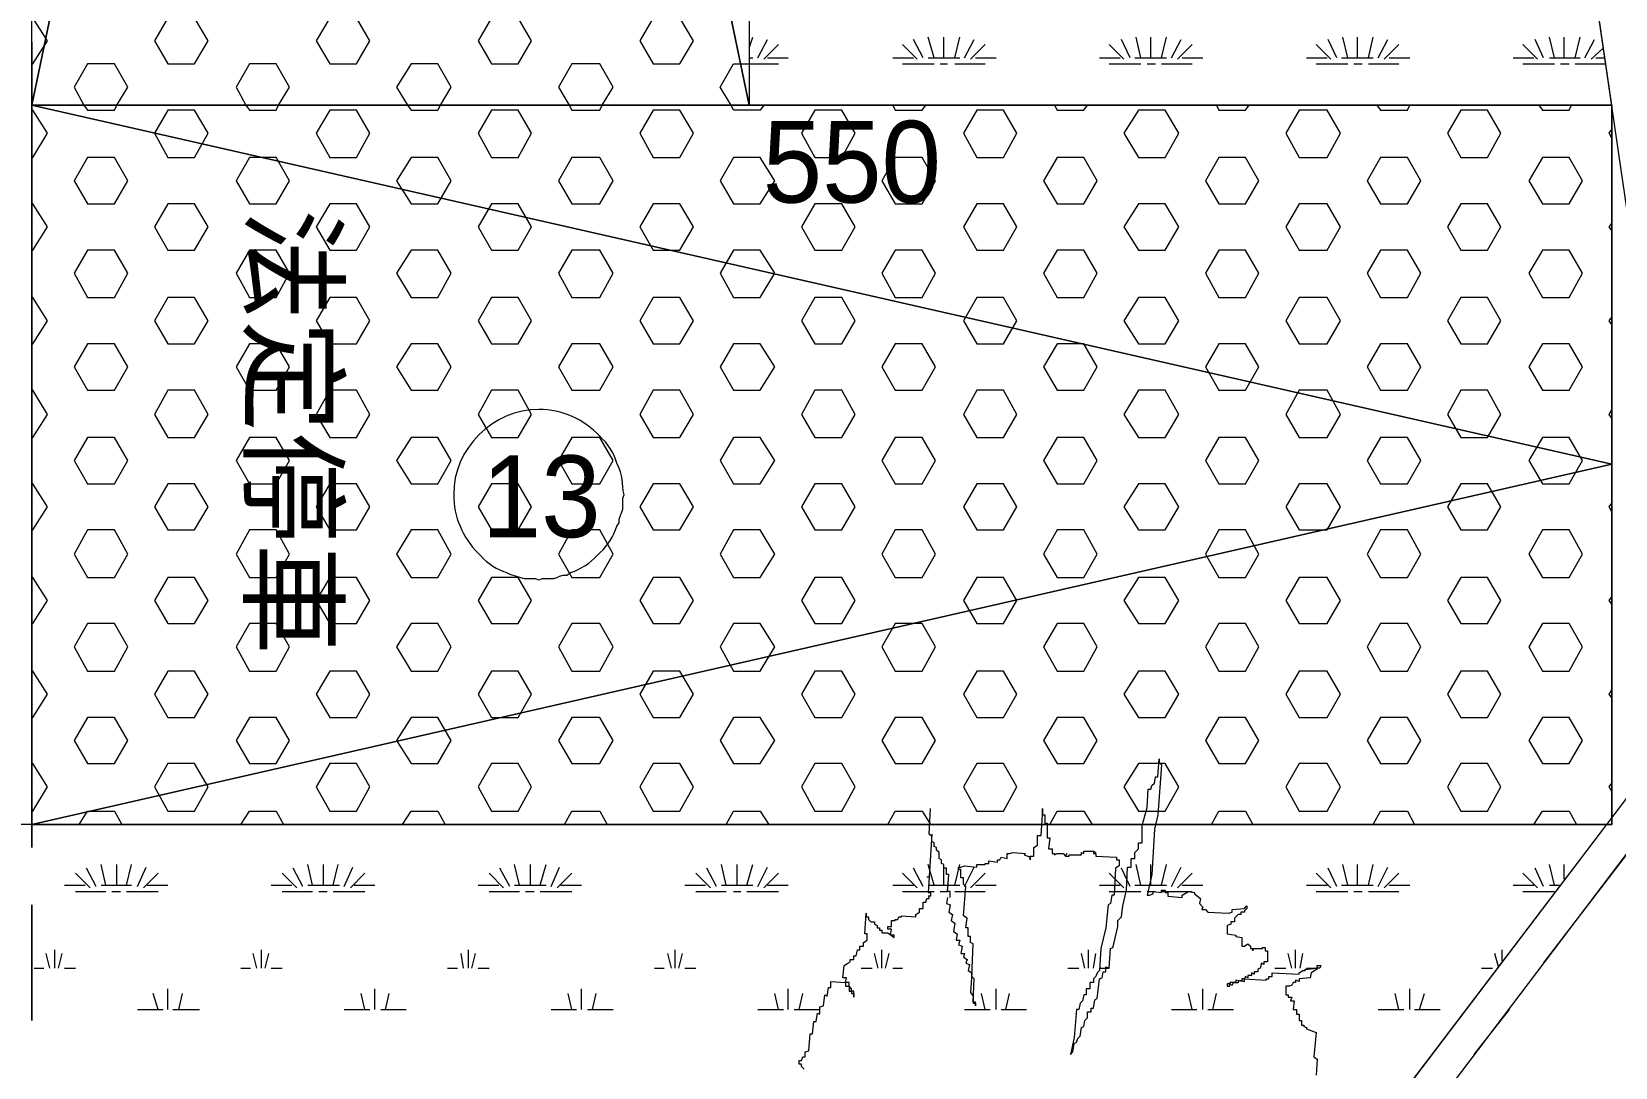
# Model space of a CAD drawing. Header units: millimetres. Extents: x -15161 to 10473752, y -72817 to 33960.
# Drawn here: x 13205 to 13756, y 113 to 473 of the extents above; entities that cross this region are included whole.
import ezdxf

# ---------------------------------------------------------------- set-up
doc = ezdxf.new("R2010")
doc.units = ezdxf.units.MM
doc.layers.add('PDF_幾何圖形', color=7, linetype='Continuous')
doc.layers.add('PDF_文字', color=7, linetype='Continuous')
doc.styles.add('PDF PMingLiU', font='PMingLiU.ttf')

# ---------------------------------------------------------------- blocks, each defined once
blk = doc.blocks.new('拆除後的建築底圖1131126')
at = {"layer": 'PDF_幾何圖形', "lineweight": 0}
for points in [[(12781.02, -313.48), (13428.83, -230.07), (13785.33, 239.48), (13353.46, 3189.75), (13155.73, 3160.54), (13077.4, 3697.84), (13089.26, 3697.84), (13165.89, 3174.51), (13363.62, 3203.3), (13592.68, 1643.06), (13797.61, 236.52), (13435.18, -241.5), (12782.71, -325.76)], [(13204.85, 461.77), (13205.27, 461.77), (13210.35, 469.82), (13205.27, 477.86), (13204.85, 477.86)], [(13454.65, 467.27), (13455.93, 471.09)], [(13457.62, 463.89), (13461.01, 470.24)], [(13515.2, 463.89), (13511.81, 470.24)], [(13519.01, 463.89), (13516.9, 471.09)], [(13522.4, 463.89), (13522.4, 471.09)], [(13526.21, 463.89), (13527.9, 471.09)], [(13529.6, 463.89), (13532.98, 470.24)], [(13587.18, 463.89), (13584.22, 470.24)], [(13590.99, 463.89), (13589.3, 471.09)], [(13594.38, 463.89), (13594.38, 471.09)], [(13598.19, 463.89), (13599.88, 471.09)], [(13601.58, 463.89), (13604.96, 470.24)], [(13659.16, 463.89), (13656.19, 470.24)], [(13662.97, 463.89), (13661.28, 471.09)], [(13666.36, 463.89), (13666.36, 471.09)], [(13670.17, 463.89), (13671.86, 471.09)], [(13673.55, 463.89), (13676.94, 470.24)], [(13731.14, 463.89), (13728.17, 470.24)], [(13734.95, 463.89), (13733.25, 471.09)], [(13738.33, 463.89), (13738.33, 471.09)], [(13742.15, 463.89), (13743.84, 471.09)], [(13745.53, 463.89), (13748.92, 470.24)], [(13454.65, 463.89), (13455.93, 463.89)], [(13459.74, 463.46), (13464.82, 468.54)], [(13461.01, 463.89), (13468.2, 463.89)], [(13504.62, 463.89), (13511.81, 463.89)], [(13513.08, 463.46), (13508, 468.54)], [(13516.9, 463.89), (13527.9, 463.89)], [(13531.71, 463.46), (13536.8, 468.54)], [(13533.41, 463.89), (13540.61, 463.89)], [(13576.59, 463.89), (13583.79, 463.89)], [(13585.06, 463.46), (13579.98, 468.54)], [(13588.87, 463.89), (13599.88, 463.89)], [(13603.69, 463.46), (13608.77, 468.54)], [(13605.39, 463.89), (13612.58, 463.89)], [(13648.57, 463.89), (13655.77, 463.89)], [(13657.04, 463.46), (13651.96, 468.54)], [(13660.85, 463.89), (13671.86, 463.89)], [(13675.67, 463.46), (13680.75, 468.54)], [(13677.36, 463.89), (13684.56, 463.89)], [(13720.55, 463.89), (13727.75, 463.89)], [(13729.02, 463.46), (13723.94, 468.54)], [(13733.25, 463.89), (13743.84, 463.89)], [(13747.65, 463.46), (13751.88, 467.27)], [(13749.34, 463.89), (13752.31, 463.89)], [(13459.74, 447.37), (13458.47, 445.68), (13449.15, 445.68), (13448.3, 447.37), (13444.49, 453.73), (13449.15, 461.77), (13454.65, 461.77), (13464.82, 461.77)], [(13508, 461.77), (13519.01, 461.77)], [(13521.13, 461.77), (13523.67, 461.77)], [(13526.21, 461.77), (13536.8, 461.77)], [(13579.98, 461.77), (13590.99, 461.77)], [(13593.11, 461.77), (13596.07, 461.77)], [(13598.19, 461.77), (13608.77, 461.77)], [(13651.96, 461.77), (13662.97, 461.77)], [(13665.09, 461.77), (13668.05, 461.77)], [(13670.17, 461.77), (13680.75, 461.77)], [(13723.94, 461.77), (13734.95, 461.77)], [(13737.06, 461.77), (13740.03, 461.77)], [(13742.15, 461.77), (13752.73, 461.77)], [(13504.62, 447.37), (13505.46, 445.68), (13514.78, 445.68), (13516.05, 447.37)], [(13560.93, 447.37), (13561.78, 445.68), (13571.09, 445.68), (13572.36, 447.37)], [(13617.24, 447.37), (13618.09, 445.68), (13627.4, 445.68), (13628.67, 447.37)], [(13673.13, 447.37), (13674.4, 445.68), (13683.72, 445.68), (13684.56, 447.37)], [(13729.44, 447.37), (13730.71, 445.68), (13740.03, 445.68), (13740.88, 447.37)], [(13204.85, 429.17), (13205.27, 429.17), (13210.35, 437.64), (13205.27, 445.68), (13204.85, 445.68)], [(13754.85, 435.94), (13754, 437.64), (13754.85, 438.91)], [(13204.85, 396.99), (13205.27, 396.99), (13210.35, 405.03), (13205.27, 413.08), (13204.85, 413.08)], [(13754.85, 403.76), (13754, 405.03), (13754.85, 406.3)], [(13204.85, 364.39), (13205.27, 364.39), (13210.35, 372.43), (13205.27, 380.48), (13204.85, 380.48)], [(13754.85, 371.16), (13754, 372.43), (13754.85, 373.7)], [(13731.14, 148.88), (13761.62, 188.68), (13797.61, 236.52), (13780.25, 355.92)], [(13204.85, 331.79), (13205.27, 331.79), (13210.35, 339.83), (13205.27, 348.3), (13204.85, 348.3)], [(13754.85, 338.56), (13754, 339.83), (13754.85, 341.52)], [(13204.85, 299.61), (13205.27, 299.61), (13210.35, 307.65), (13205.27, 315.7), (13204.85, 315.7)], [(13754.85, 305.96), (13754, 307.65), (13754.85, 308.92)], [(13204.85, 267.01), (13205.27, 267.01), (13210.35, 275.05), (13205.27, 283.09), (13204.85, 283.09)], [(13754.85, 273.78), (13754, 275.05), (13754.85, 276.32)], [(13204.85, 234.4), (13205.27, 234.4), (13210.35, 242.45), (13205.27, 250.49), (13204.85, 250.49)], [(13754.85, 241.18), (13754, 242.45), (13754.85, 244.14)], [(13204.85, 201.8), (13205.27, 201.8), (13210.35, 210.27), (13205.27, 218.31), (13204.85, 218.31)], [(13754.85, 208.58), (13754, 210.27), (13754.85, 211.54)], [(13221.36, 197.14), (13224.32, 201.8), (13233.64, 201.8), (13236.18, 197.14)], [(13277.67, 197.14), (13280.64, 201.8), (13289.95, 201.8), (13292.49, 197.14)], [(13333.98, 197.14), (13336.95, 201.8), (13346.26, 201.8), (13348.8, 197.14)], [(13390.3, 197.14), (13392.84, 201.8), (13402.58, 201.8), (13405.12, 197.14)], [(13446.61, 197.14), (13449.15, 201.8), (13458.47, 201.8), (13461.43, 197.14)], [(13502.92, 197.14), (13505.46, 201.8), (13514.78, 201.8), (13517.74, 197.14)], [(13559.24, 197.14), (13561.78, 201.8), (13571.09, 201.8), (13574.05, 197.14)], [(13615.55, 197.14), (13618.09, 201.8), (13627.4, 201.8), (13629.94, 197.14)], [(13671.86, 197.14), (13674.4, 201.8), (13683.72, 201.8), (13686.26, 197.14)], [(13727.75, 197.14), (13730.71, 201.8), (13740.03, 201.8), (13742.57, 197.14)], [(13230.68, 175.97), (13228.98, 183.17)], [(13234.49, 175.97), (13234.49, 183.17)], [(13237.87, 175.97), (13239.57, 183.17)], [(13241.68, 175.55), (13244.65, 182.32)], [(13302.65, 175.97), (13300.96, 183.17)], [(13306.46, 175.97), (13306.46, 183.17)], [(13309.85, 175.97), (13311.54, 183.17)], [(13313.66, 175.55), (13316.63, 182.32)], [(13374.63, 175.97), (13372.94, 183.17)], [(13378.44, 175.97), (13378.44, 183.17)], [(13381.83, 175.97), (13383.95, 183.17)], [(13385.64, 175.55), (13388.6, 182.32)], [(13446.61, 175.97), (13444.92, 183.17)], [(13450.42, 175.97), (13450.42, 183.17)], [(13453.81, 175.97), (13455.93, 183.17)], [(13457.62, 175.55), (13461.01, 182.32)], [(13519.01, 175.97), (13516.9, 183.17)], [(13522.4, 175.97), (13522.4, 183.17)], [(13526.21, 175.97), (13527.9, 183.17)], [(13529.6, 175.55), (13532.98, 182.32)], [(13590.99, 175.97), (13589.3, 183.17)], [(13594.38, 175.97), (13594.38, 183.17)], [(13598.19, 175.97), (13599.88, 183.17)], [(13601.58, 175.55), (13604.96, 182.32)], [(13662.97, 175.97), (13661.28, 183.17)], [(13666.36, 175.97), (13666.36, 183.17)], [(13670.17, 175.97), (13671.86, 183.17)], [(13673.55, 175.55), (13676.94, 182.32)], [(13734.95, 175.97), (13733.25, 183.17)], [(13738.33, 178.09), (13738.33, 183.17)], [(13225.17, 175.13), (13220.09, 180.21)], [(13227.29, 175.55), (13223.9, 181.9)], [(13243.8, 175.13), (13248.88, 180.21)], [(13297.15, 175.13), (13292.07, 180.21)], [(13299.27, 175.55), (13295.88, 181.9)], [(13315.78, 175.13), (13320.86, 180.21)], [(13369.13, 175.13), (13364.05, 180.21)], [(13371.24, 175.55), (13367.86, 181.9)], [(13387.76, 175.13), (13392.84, 180.21)], [(13441.11, 175.13), (13436.03, 180.21)], [(13443.22, 175.55), (13439.84, 181.9)], [(13459.74, 175.13), (13464.82, 180.21)], [(13513.08, 175.13), (13508, 180.21)], [(13515.2, 175.55), (13511.81, 181.9)], [(13531.71, 175.13), (13536.8, 180.21)], [(13585.06, 175.13), (13579.98, 180.21)], [(13587.18, 175.55), (13584.22, 181.9)], [(13603.69, 175.13), (13608.77, 180.21)], [(13657.04, 175.13), (13651.96, 180.21)], [(13659.16, 175.55), (13656.19, 181.9)], [(13675.67, 175.13), (13680.75, 180.21)], [(13729.02, 175.13), (13723.94, 180.21)], [(13731.14, 175.55), (13728.17, 181.9)], [(13216.28, 175.97), (13223.48, 175.97)], [(13220.09, 173.86), (13230.68, 173.86)], [(13228.98, 175.97), (13239.57, 175.97)], [(13232.79, 173.86), (13235.76, 173.86)], [(13237.87, 173.86), (13248.88, 173.86)], [(13245.07, 175.97), (13252.27, 175.97)], [(13288.26, 175.97), (13295.46, 175.97)], [(13292.07, 173.86), (13302.65, 173.86)], [(13300.96, 175.97), (13311.97, 175.97)], [(13304.77, 173.86), (13307.73, 173.86)], [(13309.85, 173.86), (13320.86, 173.86)], [(13317.05, 175.97), (13324.25, 175.97)], [(13360.24, 175.97), (13367.43, 175.97)], [(13364.05, 173.86), (13374.63, 173.86)], [(13372.94, 175.97), (13383.95, 175.97)], [(13376.75, 173.86), (13379.71, 173.86)], [(13381.83, 173.86), (13392.84, 173.86)], [(13389.03, 175.97), (13396.23, 175.97)], [(13432.21, 175.97), (13439.41, 175.97)], [(13436.03, 173.86), (13446.61, 173.86)], [(13444.92, 175.97), (13455.93, 175.97)], [(13449.15, 173.86), (13451.69, 173.86)], [(13453.81, 173.86), (13464.82, 173.86)], [(13461.01, 175.97), (13468.2, 175.97)], [(13504.62, 175.97), (13511.81, 175.97)], [(13508, 173.86), (13519.01, 173.86)], [(13516.9, 175.97), (13527.9, 175.97)], [(13521.13, 173.86), (13523.67, 173.86)], [(13526.21, 173.86), (13536.8, 173.86)], [(13533.41, 175.97), (13540.61, 175.97)], [(13576.59, 175.97), (13583.79, 175.97)], [(13579.98, 173.86), (13590.99, 173.86)], [(13588.87, 175.97), (13599.88, 175.97)], [(13593.11, 173.86), (13596.07, 173.86)], [(13598.19, 173.86), (13608.77, 173.86)], [(13605.39, 175.97), (13612.58, 175.97)], [(13648.57, 175.97), (13655.77, 175.97)], [(13651.96, 173.86), (13662.97, 173.86)], [(13660.85, 175.97), (13671.86, 175.97)], [(13665.09, 173.86), (13668.05, 173.86)], [(13670.17, 173.86), (13680.75, 173.86)], [(13677.36, 175.97), (13684.56, 175.97)], [(13720.55, 175.97), (13727.75, 175.97)], [(13723.94, 173.86), (13734.95, 173.86)], [(13733.25, 175.97), (13737.06, 175.97)], [(13211.2, 147.18), (13209.93, 152.26)], [(13212.89, 147.18), (13212.89, 153.53)], [(13214.16, 147.18), (13215.43, 152.26)], [(13283.18, 147.18), (13281.91, 152.26)], [(13284.87, 147.18), (13284.87, 153.53)], [(13286.14, 147.18), (13287.41, 152.26)], [(13355.16, 147.18), (13354.31, 152.26)], [(13356.85, 147.18), (13356.85, 153.53)], [(13358.12, 147.18), (13359.39, 152.26)], [(13427.56, 147.18), (13426.29, 152.26)], [(13428.83, 147.18), (13428.83, 153.53)], [(13430.1, 147.18), (13431.37, 152.26)], [(13499.54, 147.18), (13498.27, 152.26)], [(13500.81, 147.18), (13500.81, 153.53)], [(13502.08, 147.18), (13503.35, 152.26)], [(13571.51, 147.18), (13570.24, 152.26)], [(13572.78, 147.18), (13572.78, 153.53)], [(13574.48, 147.18), (13575.32, 152.26)], [(13643.49, 147.18), (13642.22, 152.26)], [(13644.76, 147.18), (13644.76, 153.53)], [(13646.46, 147.18), (13647.3, 152.26)], [(13715.47, 147.61), (13714.2, 152.26)], [(13716.74, 149.72), (13716.74, 153.53)], [(13205.69, 147.18), (13209.08, 147.18)], [(13216.28, 147.18), (13220.09, 147.18)], [(13277.67, 147.18), (13281.06, 147.18)], [(13288.26, 147.18), (13292.07, 147.18)], [(13349.65, 147.18), (13353.04, 147.18)], [(13360.24, 147.18), (13364.05, 147.18)], [(13421.63, 147.18), (13425.02, 147.18)], [(13432.21, 147.18), (13436.03, 147.18)], [(13493.61, 147.18), (13497.42, 147.18)], [(13504.62, 147.18), (13508, 147.18)], [(13565.59, 147.18), (13569.4, 147.18)], [(13576.59, 147.18), (13579.98, 147.18)], [(13637.56, 147.18), (13641.38, 147.18)], [(13648.57, 147.18), (13651.96, 147.18)], [(13709.54, 147.18), (13713.35, 147.18)], [(13248.88, 132.79), (13247.19, 138.29)], [(13252.27, 132.79), (13252.27, 139.98)], [(13256.08, 132.79), (13257.35, 138.29)], [(13320.86, 132.79), (13319.59, 138.29)], [(13324.25, 132.79), (13324.25, 139.98)], [(13328.06, 132.79), (13329.33, 138.29)], [(13392.84, 132.79), (13391.57, 138.29)], [(13396.23, 132.79), (13396.23, 139.98)], [(13400.04, 132.79), (13401.31, 138.29)], [(13464.82, 132.79), (13463.55, 138.29)], [(13468.2, 132.79), (13468.2, 139.98)], [(13472.01, 132.79), (13473.28, 138.29)], [(13536.8, 132.79), (13535.52, 138.29)], [(13540.61, 132.79), (13540.61, 139.98)], [(13543.99, 132.79), (13545.26, 138.29)], [(13608.77, 132.79), (13607.5, 138.29)], [(13612.58, 132.79), (13612.58, 139.98)], [(13615.97, 132.79), (13617.24, 138.29)], [(13680.75, 132.79), (13679.48, 138.29)], [(13684.56, 132.79), (13684.56, 139.98)], [(13687.95, 132.79), (13689.64, 138.29)], [(13241.68, 132.79), (13250.57, 132.79)], [(13253.96, 132.79), (13263.28, 132.79)], [(13313.66, 132.79), (13322.55, 132.79)], [(13326.36, 132.79), (13335.26, 132.79)], [(13385.64, 132.79), (13394.53, 132.79)], [(13398.34, 132.79), (13407.23, 132.79)], [(13457.62, 132.79), (13466.51, 132.79)], [(13470.32, 132.79), (13479.21, 132.79)], [(13529.6, 132.79), (13538.49, 132.79)], [(13542.3, 132.79), (13551.19, 132.79)], [(13601.58, 132.79), (13610.47, 132.79)], [(13614.28, 132.79), (13623.17, 132.79)], [(13673.55, 132.79), (13682.45, 132.79)], [(13686.26, 132.79), (13695.15, 132.79)], [(13707, 117.12), (13719.28, 132.79)]]:
    blk.add_lwpolyline(points, dxfattribs=at)
for points in [[(13491.91, 2247.68), (13454.65, 2247.68), (13454.65, 447.37), (13754.85, 447.37)], [(13204.85, 447.37), (13204.85, 1047.34), (13454.65, 1047.34), (13454.65, 447.37)], [(13204.85, 197.14), (13754.85, 322.47), (13204.85, 447.37), (13329.75, 1047.34), (13454.65, 447.37), (13329.75, 1047.34), (13204.85, 447.37), (13754.85, 322.47)], [(13204.85, 447.37), (13204.85, 1047.34), (13454.65, 1047.34), (13454.65, 447.37)], [(13261.58, 477.86), (13252.27, 477.86), (13247.61, 469.82), (13252.27, 461.77), (13261.58, 461.77), (13266.24, 469.82)], [(13317.9, 477.86), (13308.58, 477.86), (13303.92, 469.82), (13308.58, 461.77), (13317.9, 461.77), (13322.55, 469.82)], [(13374.21, 477.86), (13364.89, 477.86), (13360.24, 469.82), (13364.89, 461.77), (13374.21, 461.77), (13378.87, 469.82)], [(13430.52, 477.86), (13421.21, 477.86), (13416.55, 469.82), (13421.21, 461.77), (13430.52, 461.77), (13435.18, 469.82)], [(13204.85, 469.39), (13204.85, 429.17)], [(13233.64, 461.77), (13224.32, 461.77), (13219.67, 453.73), (13223.05, 447.37), (13224.32, 445.68), (13233.64, 445.68), (13234.49, 447.37), (13238.3, 453.73)], [(13289.95, 461.77), (13280.64, 461.77), (13275.98, 453.73), (13279.37, 447.37), (13280.64, 445.68), (13289.95, 445.68), (13290.8, 447.37), (13294.61, 453.73)], [(13346.26, 461.77), (13336.95, 461.77), (13331.87, 453.73), (13335.68, 447.37), (13336.95, 445.68), (13346.26, 445.68), (13347.11, 447.37), (13350.92, 453.73)], [(13402.58, 461.77), (13392.84, 461.77), (13388.18, 453.73), (13391.99, 447.37), (13392.84, 445.68), (13402.58, 445.68), (13403.42, 447.37), (13407.23, 453.73)], [(13754.85, 447.37), (13754.85, 197.14), (13204.85, 197.14), (13204.85, 447.37)], [(13204.85, 447.37), (13204.85, 197.14), (13754.85, 197.14), (13754.85, 447.37)], [(13261.58, 445.68), (13252.27, 445.68), (13247.61, 437.64), (13252.27, 429.17), (13261.58, 429.17), (13266.24, 437.64)], [(13317.9, 445.68), (13308.58, 445.68), (13303.92, 437.64), (13308.58, 429.17), (13317.9, 429.17), (13322.55, 437.64)], [(13374.21, 445.68), (13364.89, 445.68), (13360.24, 437.64), (13364.89, 429.17), (13374.21, 429.17), (13378.87, 437.64)], [(13430.52, 445.68), (13421.21, 445.68), (13416.55, 437.64), (13421.21, 429.17), (13430.52, 429.17), (13435.18, 437.64)], [(13486.83, 445.68), (13477.52, 445.68), (13472.86, 437.64), (13477.52, 429.17), (13486.83, 429.17), (13491.49, 437.64)], [(13543.15, 445.68), (13533.83, 445.68), (13529.17, 437.64), (13533.83, 429.17), (13543.15, 429.17), (13547.8, 437.64)], [(13599.46, 445.68), (13590.14, 445.68), (13585.06, 437.64), (13590.14, 429.17), (13599.46, 429.17), (13604.12, 437.64)], [(13655.77, 445.68), (13646.03, 445.68), (13641.38, 437.64), (13646.03, 429.17), (13655.77, 429.17), (13660.43, 437.64)], [(13711.66, 445.68), (13702.35, 445.68), (13697.69, 437.64), (13702.35, 429.17), (13711.66, 429.17), (13716.32, 437.64)], [(13233.64, 429.17), (13224.32, 429.17), (13219.67, 421.12), (13224.32, 413.08), (13233.64, 413.08), (13238.3, 421.12)], [(13289.95, 429.17), (13280.64, 429.17), (13275.98, 421.12), (13280.64, 413.08), (13289.95, 413.08), (13294.61, 421.12)], [(13346.26, 429.17), (13336.95, 429.17), (13331.87, 421.12), (13336.95, 413.08), (13346.26, 413.08), (13350.92, 421.12)], [(13402.58, 429.17), (13392.84, 429.17), (13388.18, 421.12), (13392.84, 413.08), (13402.58, 413.08), (13407.23, 421.12)], [(13458.47, 429.17), (13449.15, 429.17), (13444.49, 421.12), (13449.15, 413.08), (13458.47, 413.08), (13463.55, 421.12)], [(13514.78, 429.17), (13505.46, 429.17), (13500.81, 421.12), (13505.46, 413.08), (13514.78, 413.08), (13519.44, 421.12)], [(13571.09, 429.17), (13561.78, 429.17), (13557.12, 421.12), (13561.78, 413.08), (13571.09, 413.08), (13575.75, 421.12)], [(13627.4, 429.17), (13618.09, 429.17), (13613.43, 421.12), (13618.09, 413.08), (13627.4, 413.08), (13632.06, 421.12)], [(13683.72, 429.17), (13674.4, 429.17), (13669.74, 421.12), (13674.4, 413.08), (13683.72, 413.08), (13688.37, 421.12)], [(13740.03, 429.17), (13730.71, 429.17), (13726.06, 421.12), (13730.71, 413.08), (13740.03, 413.08), (13744.69, 421.12)], [(13204.85, 409.27), (13204.85, 369.05)], [(13261.58, 413.08), (13252.27, 413.08), (13247.61, 405.03), (13252.27, 396.99), (13261.58, 396.99), (13266.24, 405.03)], [(13317.9, 413.08), (13308.58, 413.08), (13303.92, 405.03), (13308.58, 396.99), (13317.9, 396.99), (13322.55, 405.03)], [(13374.21, 413.08), (13364.89, 413.08), (13360.24, 405.03), (13364.89, 396.99), (13374.21, 396.99), (13378.87, 405.03)], [(13430.52, 413.08), (13421.21, 413.08), (13416.55, 405.03), (13421.21, 396.99), (13430.52, 396.99), (13435.18, 405.03)], [(13486.83, 413.08), (13477.52, 413.08), (13472.86, 405.03), (13477.52, 396.99), (13486.83, 396.99), (13491.49, 405.03)], [(13543.15, 413.08), (13533.83, 413.08), (13529.17, 405.03), (13533.83, 396.99), (13543.15, 396.99), (13547.8, 405.03)], [(13599.46, 413.08), (13590.14, 413.08), (13585.06, 405.03), (13590.14, 396.99), (13599.46, 396.99), (13604.12, 405.03)], [(13655.77, 413.08), (13646.03, 413.08), (13641.38, 405.03), (13646.03, 396.99), (13655.77, 396.99), (13660.43, 405.03)], [(13711.66, 413.08), (13702.35, 413.08), (13697.69, 405.03), (13702.35, 396.99), (13711.66, 396.99), (13716.32, 405.03)], [(13233.64, 396.99), (13224.32, 396.99), (13219.67, 388.95), (13224.32, 380.48), (13233.64, 380.48), (13238.3, 388.95)], [(13289.95, 396.99), (13280.64, 396.99), (13275.98, 388.95), (13280.64, 380.48), (13289.95, 380.48), (13294.61, 388.95)], [(13346.26, 396.99), (13336.95, 396.99), (13331.87, 388.95), (13336.95, 380.48), (13346.26, 380.48), (13350.92, 388.95)], [(13402.58, 396.99), (13392.84, 396.99), (13388.18, 388.95), (13392.84, 380.48), (13402.58, 380.48), (13407.23, 388.95)], [(13458.47, 396.99), (13449.15, 396.99), (13444.49, 388.95), (13449.15, 380.48), (13458.47, 380.48), (13463.55, 388.95)], [(13514.78, 396.99), (13505.46, 396.99), (13500.81, 388.95), (13505.46, 380.48), (13514.78, 380.48), (13519.44, 388.95)], [(13571.09, 396.99), (13561.78, 396.99), (13557.12, 388.95), (13561.78, 380.48), (13571.09, 380.48), (13575.75, 388.95)], [(13627.4, 396.99), (13618.09, 396.99), (13613.43, 388.95), (13618.09, 380.48), (13627.4, 380.48), (13632.06, 388.95)], [(13683.72, 396.99), (13674.4, 396.99), (13669.74, 388.95), (13674.4, 380.48), (13683.72, 380.48), (13688.37, 388.95)], [(13740.03, 396.99), (13730.71, 396.99), (13726.06, 388.95), (13730.71, 380.48), (13740.03, 380.48), (13744.69, 388.95)], [(13261.58, 380.48), (13252.27, 380.48), (13247.61, 372.43), (13252.27, 364.39), (13261.58, 364.39), (13266.24, 372.43)], [(13317.9, 380.48), (13308.58, 380.48), (13303.92, 372.43), (13308.58, 364.39), (13317.9, 364.39), (13322.55, 372.43)], [(13374.21, 380.48), (13364.89, 380.48), (13360.24, 372.43), (13364.89, 364.39), (13374.21, 364.39), (13378.87, 372.43)], [(13430.52, 380.48), (13421.21, 380.48), (13416.55, 372.43), (13421.21, 364.39), (13430.52, 364.39), (13435.18, 372.43)], [(13486.83, 380.48), (13477.52, 380.48), (13472.86, 372.43), (13477.52, 364.39), (13486.83, 364.39), (13491.49, 372.43)], [(13543.15, 380.48), (13533.83, 380.48), (13529.17, 372.43), (13533.83, 364.39), (13543.15, 364.39), (13547.8, 372.43)], [(13599.46, 380.48), (13590.14, 380.48), (13585.06, 372.43), (13590.14, 364.39), (13599.46, 364.39), (13604.12, 372.43)], [(13655.77, 380.48), (13646.03, 380.48), (13641.38, 372.43), (13646.03, 364.39), (13655.77, 364.39), (13660.43, 372.43)], [(13711.66, 380.48), (13702.35, 380.48), (13697.69, 372.43), (13702.35, 364.39), (13711.66, 364.39), (13716.32, 372.43)], [(13233.64, 364.39), (13224.32, 364.39), (13219.67, 356.34), (13224.32, 348.3), (13233.64, 348.3), (13238.3, 356.34)], [(13289.95, 364.39), (13280.64, 364.39), (13275.98, 356.34), (13280.64, 348.3), (13289.95, 348.3), (13294.61, 356.34)], [(13346.26, 364.39), (13336.95, 364.39), (13331.87, 356.34), (13336.95, 348.3), (13346.26, 348.3), (13350.92, 356.34)], [(13402.58, 364.39), (13392.84, 364.39), (13388.18, 356.34), (13392.84, 348.3), (13402.58, 348.3), (13407.23, 356.34)], [(13458.47, 364.39), (13449.15, 364.39), (13444.49, 356.34), (13449.15, 348.3), (13458.47, 348.3), (13463.55, 356.34)], [(13514.78, 364.39), (13505.46, 364.39), (13500.81, 356.34), (13505.46, 348.3), (13514.78, 348.3), (13519.44, 356.34)], [(13571.09, 364.39), (13561.78, 364.39), (13557.12, 356.34), (13561.78, 348.3), (13571.09, 348.3), (13575.75, 356.34)], [(13627.4, 364.39), (13618.09, 364.39), (13613.43, 356.34), (13618.09, 348.3), (13627.4, 348.3), (13632.06, 356.34)], [(13683.72, 364.39), (13674.4, 364.39), (13669.74, 356.34), (13674.4, 348.3), (13683.72, 348.3), (13688.37, 356.34)], [(13740.03, 364.39), (13730.71, 364.39), (13726.06, 356.34), (13730.71, 348.3), (13740.03, 348.3), (13744.69, 356.34)], [(13204.85, 349.15), (13204.85, 309.35)], [(13261.58, 348.3), (13252.27, 348.3), (13247.61, 339.83), (13252.27, 331.79), (13261.58, 331.79), (13266.24, 339.83)], [(13317.9, 348.3), (13308.58, 348.3), (13303.92, 339.83), (13308.58, 331.79), (13317.9, 331.79), (13322.55, 339.83)], [(13374.21, 348.3), (13364.89, 348.3), (13360.24, 339.83), (13364.89, 331.79), (13374.21, 331.79), (13378.87, 339.83)], [(13430.52, 348.3), (13421.21, 348.3), (13416.55, 339.83), (13421.21, 331.79), (13430.52, 331.79), (13435.18, 339.83)], [(13486.83, 348.3), (13477.52, 348.3), (13472.86, 339.83), (13477.52, 331.79), (13486.83, 331.79), (13491.49, 339.83)], [(13543.15, 348.3), (13533.83, 348.3), (13529.17, 339.83), (13533.83, 331.79), (13543.15, 331.79), (13547.8, 339.83)], [(13599.46, 348.3), (13590.14, 348.3), (13585.06, 339.83), (13590.14, 331.79), (13599.46, 331.79), (13604.12, 339.83)], [(13655.77, 348.3), (13646.03, 348.3), (13641.38, 339.83), (13646.03, 331.79), (13655.77, 331.79), (13660.43, 339.83)], [(13711.66, 348.3), (13702.35, 348.3), (13697.69, 339.83), (13702.35, 331.79), (13711.66, 331.79), (13716.32, 339.83)], [(13233.64, 331.79), (13224.32, 331.79), (13219.67, 323.74), (13224.32, 315.7), (13233.64, 315.7), (13238.3, 323.74)], [(13289.95, 331.79), (13280.64, 331.79), (13275.98, 323.74), (13280.64, 315.7), (13289.95, 315.7), (13294.61, 323.74)], [(13346.26, 331.79), (13336.95, 331.79), (13331.87, 323.74), (13336.95, 315.7), (13346.26, 315.7), (13350.92, 323.74)], [(13402.58, 331.79), (13392.84, 331.79), (13388.18, 323.74), (13392.84, 315.7), (13402.58, 315.7), (13407.23, 323.74)], [(13458.47, 331.79), (13449.15, 331.79), (13444.49, 323.74), (13449.15, 315.7), (13458.47, 315.7), (13463.55, 323.74)], [(13514.78, 331.79), (13505.46, 331.79), (13500.81, 323.74), (13505.46, 315.7), (13514.78, 315.7), (13519.44, 323.74)], [(13571.09, 331.79), (13561.78, 331.79), (13557.12, 323.74), (13561.78, 315.7), (13571.09, 315.7), (13575.75, 323.74)], [(13627.4, 331.79), (13618.09, 331.79), (13613.43, 323.74), (13618.09, 315.7), (13627.4, 315.7), (13632.06, 323.74)], [(13683.72, 331.79), (13674.4, 331.79), (13669.74, 323.74), (13674.4, 315.7), (13683.72, 315.7), (13688.37, 323.74)], [(13740.03, 331.79), (13730.71, 331.79), (13726.06, 323.74), (13730.71, 315.7), (13740.03, 315.7), (13744.69, 323.74)], [(13261.58, 315.7), (13252.27, 315.7), (13247.61, 307.65), (13252.27, 299.61), (13261.58, 299.61), (13266.24, 307.65)], [(13317.9, 315.7), (13308.58, 315.7), (13303.92, 307.65), (13308.58, 299.61), (13317.9, 299.61), (13322.55, 307.65)], [(13374.21, 315.7), (13364.89, 315.7), (13360.24, 307.65), (13364.89, 299.61), (13374.21, 299.61), (13378.87, 307.65)], [(13430.52, 315.7), (13421.21, 315.7), (13416.55, 307.65), (13421.21, 299.61), (13430.52, 299.61), (13435.18, 307.65)], [(13486.83, 315.7), (13477.52, 315.7), (13472.86, 307.65), (13477.52, 299.61), (13486.83, 299.61), (13491.49, 307.65)], [(13543.15, 315.7), (13533.83, 315.7), (13529.17, 307.65), (13533.83, 299.61), (13543.15, 299.61), (13547.8, 307.65)], [(13599.46, 315.7), (13590.14, 315.7), (13585.06, 307.65), (13590.14, 299.61), (13599.46, 299.61), (13604.12, 307.65)], [(13655.77, 315.7), (13646.03, 315.7), (13641.38, 307.65), (13646.03, 299.61), (13655.77, 299.61), (13660.43, 307.65)], [(13711.66, 315.7), (13702.35, 315.7), (13697.69, 307.65), (13702.35, 299.61), (13711.66, 299.61), (13716.32, 307.65)], [(13233.64, 299.61), (13224.32, 299.61), (13219.67, 291.14), (13224.32, 283.09), (13233.64, 283.09), (13238.3, 291.14)], [(13289.95, 299.61), (13280.64, 299.61), (13275.98, 291.14), (13280.64, 283.09), (13289.95, 283.09), (13294.61, 291.14)], [(13346.26, 299.61), (13336.95, 299.61), (13331.87, 291.14), (13336.95, 283.09), (13346.26, 283.09), (13350.92, 291.14)], [(13402.58, 299.61), (13392.84, 299.61), (13388.18, 291.14), (13392.84, 283.09), (13402.58, 283.09), (13407.23, 291.14)], [(13458.47, 299.61), (13449.15, 299.61), (13444.49, 291.14), (13449.15, 283.09), (13458.47, 283.09), (13463.55, 291.14)], [(13514.78, 299.61), (13505.46, 299.61), (13500.81, 291.14), (13505.46, 283.09), (13514.78, 283.09), (13519.44, 291.14)], [(13571.09, 299.61), (13561.78, 299.61), (13557.12, 291.14), (13561.78, 283.09), (13571.09, 283.09), (13575.75, 291.14)], [(13627.4, 299.61), (13618.09, 299.61), (13613.43, 291.14), (13618.09, 283.09), (13627.4, 283.09), (13632.06, 291.14)], [(13683.72, 299.61), (13674.4, 299.61), (13669.74, 291.14), (13674.4, 283.09), (13683.72, 283.09), (13688.37, 291.14)], [(13740.03, 299.61), (13730.71, 299.61), (13726.06, 291.14), (13730.71, 283.09), (13740.03, 283.09), (13744.69, 291.14)], [(13204.85, 289.02), (13204.85, 249.22)], [(13261.58, 283.09), (13252.27, 283.09), (13247.61, 275.05), (13252.27, 267.01), (13261.58, 267.01), (13266.24, 275.05)], [(13317.9, 283.09), (13308.58, 283.09), (13303.92, 275.05), (13308.58, 267.01), (13317.9, 267.01), (13322.55, 275.05)], [(13374.21, 283.09), (13364.89, 283.09), (13360.24, 275.05), (13364.89, 267.01), (13374.21, 267.01), (13378.87, 275.05)], [(13430.52, 283.09), (13421.21, 283.09), (13416.55, 275.05), (13421.21, 267.01), (13430.52, 267.01), (13435.18, 275.05)], [(13486.83, 283.09), (13477.52, 283.09), (13472.86, 275.05), (13477.52, 267.01), (13486.83, 267.01), (13491.49, 275.05)], [(13543.15, 283.09), (13533.83, 283.09), (13529.17, 275.05), (13533.83, 267.01), (13543.15, 267.01), (13547.8, 275.05)], [(13599.46, 283.09), (13590.14, 283.09), (13585.06, 275.05), (13590.14, 267.01), (13599.46, 267.01), (13604.12, 275.05)], [(13655.77, 283.09), (13646.03, 283.09), (13641.38, 275.05), (13646.03, 267.01), (13655.77, 267.01), (13660.43, 275.05)], [(13711.66, 283.09), (13702.35, 283.09), (13697.69, 275.05), (13702.35, 267.01), (13711.66, 267.01), (13716.32, 275.05)], [(13233.64, 267.01), (13224.32, 267.01), (13219.67, 258.96), (13224.32, 250.49), (13233.64, 250.49), (13238.3, 258.96)], [(13289.95, 267.01), (13280.64, 267.01), (13275.98, 258.96), (13280.64, 250.49), (13289.95, 250.49), (13294.61, 258.96)], [(13346.26, 267.01), (13336.95, 267.01), (13331.87, 258.96), (13336.95, 250.49), (13346.26, 250.49), (13350.92, 258.96)], [(13402.58, 267.01), (13392.84, 267.01), (13388.18, 258.96), (13392.84, 250.49), (13402.58, 250.49), (13407.23, 258.96)], [(13458.47, 267.01), (13449.15, 267.01), (13444.49, 258.96), (13449.15, 250.49), (13458.47, 250.49), (13463.55, 258.96)], [(13514.78, 267.01), (13505.46, 267.01), (13500.81, 258.96), (13505.46, 250.49), (13514.78, 250.49), (13519.44, 258.96)], [(13571.09, 267.01), (13561.78, 267.01), (13557.12, 258.96), (13561.78, 250.49), (13571.09, 250.49), (13575.75, 258.96)], [(13627.4, 267.01), (13618.09, 267.01), (13613.43, 258.96), (13618.09, 250.49), (13627.4, 250.49), (13632.06, 258.96)], [(13683.72, 267.01), (13674.4, 267.01), (13669.74, 258.96), (13674.4, 250.49), (13683.72, 250.49), (13688.37, 258.96)], [(13740.03, 267.01), (13730.71, 267.01), (13726.06, 258.96), (13730.71, 250.49), (13740.03, 250.49), (13744.69, 258.96)], [(13261.58, 250.49), (13252.27, 250.49), (13247.61, 242.45), (13252.27, 234.4), (13261.58, 234.4), (13266.24, 242.45)], [(13317.9, 250.49), (13308.58, 250.49), (13303.92, 242.45), (13308.58, 234.4), (13317.9, 234.4), (13322.55, 242.45)], [(13374.21, 250.49), (13364.89, 250.49), (13360.24, 242.45), (13364.89, 234.4), (13374.21, 234.4), (13378.87, 242.45)], [(13430.52, 250.49), (13421.21, 250.49), (13416.55, 242.45), (13421.21, 234.4), (13430.52, 234.4), (13435.18, 242.45)], [(13486.83, 250.49), (13477.52, 250.49), (13472.86, 242.45), (13477.52, 234.4), (13486.83, 234.4), (13491.49, 242.45)], [(13543.15, 250.49), (13533.83, 250.49), (13529.17, 242.45), (13533.83, 234.4), (13543.15, 234.4), (13547.8, 242.45)], [(13599.46, 250.49), (13590.14, 250.49), (13585.06, 242.45), (13590.14, 234.4), (13599.46, 234.4), (13604.12, 242.45)], [(13655.77, 250.49), (13646.03, 250.49), (13641.38, 242.45), (13646.03, 234.4), (13655.77, 234.4), (13660.43, 242.45)], [(13711.66, 250.49), (13702.35, 250.49), (13697.69, 242.45), (13702.35, 234.4), (13711.66, 234.4), (13716.32, 242.45)], [(13233.64, 234.4), (13224.32, 234.4), (13219.67, 226.36), (13224.32, 218.31), (13233.64, 218.31), (13238.3, 226.36)], [(13289.95, 234.4), (13280.64, 234.4), (13275.98, 226.36), (13280.64, 218.31), (13289.95, 218.31), (13294.61, 226.36)], [(13346.26, 234.4), (13336.95, 234.4), (13331.87, 226.36), (13336.95, 218.31), (13346.26, 218.31), (13350.92, 226.36)], [(13402.58, 234.4), (13392.84, 234.4), (13388.18, 226.36), (13392.84, 218.31), (13402.58, 218.31), (13407.23, 226.36)], [(13458.47, 234.4), (13449.15, 234.4), (13444.49, 226.36), (13449.15, 218.31), (13458.47, 218.31), (13463.55, 226.36)], [(13514.78, 234.4), (13505.46, 234.4), (13500.81, 226.36), (13505.46, 218.31), (13514.78, 218.31), (13519.44, 226.36)], [(13571.09, 234.4), (13561.78, 234.4), (13557.12, 226.36), (13561.78, 218.31), (13571.09, 218.31), (13575.75, 226.36)], [(13627.4, 234.4), (13618.09, 234.4), (13613.43, 226.36), (13618.09, 218.31), (13627.4, 218.31), (13632.06, 226.36)], [(13683.72, 234.4), (13674.4, 234.4), (13669.74, 226.36), (13674.4, 218.31), (13683.72, 218.31), (13688.37, 226.36)], [(13740.03, 234.4), (13730.71, 234.4), (13726.06, 226.36), (13730.71, 218.31), (13740.03, 218.31), (13744.69, 226.36)], [(13204.85, 229.32), (13204.85, 189.1)], [(13261.58, 218.31), (13252.27, 218.31), (13247.61, 210.27), (13252.27, 201.8), (13261.58, 201.8), (13266.24, 210.27)], [(13317.9, 218.31), (13308.58, 218.31), (13303.92, 210.27), (13308.58, 201.8), (13317.9, 201.8), (13322.55, 210.27)], [(13374.21, 218.31), (13364.89, 218.31), (13360.24, 210.27), (13364.89, 201.8), (13374.21, 201.8), (13378.87, 210.27)], [(13430.52, 218.31), (13421.21, 218.31), (13416.55, 210.27), (13421.21, 201.8), (13430.52, 201.8), (13435.18, 210.27)], [(13486.83, 218.31), (13477.52, 218.31), (13472.86, 210.27), (13477.52, 201.8), (13486.83, 201.8), (13491.49, 210.27)], [(13543.15, 218.31), (13533.83, 218.31), (13529.17, 210.27), (13533.83, 201.8), (13543.15, 201.8), (13547.8, 210.27)], [(13599.46, 218.31), (13590.14, 218.31), (13585.06, 210.27), (13590.14, 201.8), (13599.46, 201.8), (13604.12, 210.27)], [(13655.77, 218.31), (13646.03, 218.31), (13641.38, 210.27), (13646.03, 201.8), (13655.77, 201.8), (13660.43, 210.27)], [(13711.66, 218.31), (13702.35, 218.31), (13697.69, 210.27), (13702.35, 201.8), (13711.66, 201.8), (13716.32, 210.27)], [(13038.45, 197.14), (12904.65, 54.03), (13454.65, 54.03), (13454.65, -195.77), (13753.15, 197.14)], [(13204.85, 169.2), (13204.85, 128.98)]]:
    blk.add_lwpolyline(points, close=True, dxfattribs=at)
at = {"layer": 'PDF_幾何圖形', "lineweight": 5}
for points in [[(13204.85, 447.37), (13204.85, 1047.34), (13454.65, 1047.34), (13454.65, 447.37)], [(13754.85, 447.37), (13754.85, 197.14), (13204.85, 197.14), (13204.85, 447.37)]]:
    blk.add_lwpolyline(points, close=True, dxfattribs=at)
at = {"layer": 'PDF_幾何圖形', "lineweight": 13}
for points in [[(13731.14, 148.88), (13761.62, 188.68), (13797.61, 236.52), (13780.25, 355.92)], [(13523.67, 171.74), (13523.25, 169.62), (13524.52, 169.2), (13524.09, 166.66), (13525.36, 165.81), (13524.94, 163.7), (13526.21, 162.85), (13525.79, 159.88), (13527.06, 159.04), (13526.63, 156.92), (13527.9, 156.92), (13527.48, 155.23), (13528.75, 154.8), (13528.33, 152.26), (13529.6, 152.26), (13529.17, 150.99), (13530.44, 150.15), (13530.02, 148.88), (13531.29, 148.45), (13530.87, 146.34), (13532.14, 145.49), (13531.71, 138.71), (13532.56, 137.44), (13532.56, 134.9), (13533.41, 134.9), (13533.41, 134.06), (13533.41, 135.33), (13532.56, 135.33), (13532.98, 143.37), (13532.14, 144.22), (13532.56, 155.65), (13531.71, 156.07), (13531.71, 158.19), (13530.87, 158.19), (13530.87, 161.15), (13530.02, 161.15), (13530.44, 164.54), (13529.17, 165.39), (13530.02, 175.55), (13529.17, 176.4), (13529.17, 178.51), (13528.33, 178.51), (13528.33, 181.48), (13527.48, 181.48), (13527.48, 182.32), (13528.33, 182.32), (13529.6, 182.75), (13533.83, 182.32), (13533.83, 183.17), (13536.8, 183.17), (13536.8, 183.6), (13538.07, 183.6), (13538.07, 184.44), (13541.03, 184.02), (13541.03, 184.87), (13541.88, 184.87), (13542.3, 185.71), (13544.42, 185.29), (13544.42, 186.98), (13545.26, 186.98), (13546.53, 187.41), (13550.77, 186.98), (13550.34, 186.56), (13551.61, 186.14), (13552.46, 185.71), (13552.46, 184.87), (13552.46, 186.14), (13553.73, 186.14), (13553.73, 189.1), (13555, 189.95), (13555, 193.33), (13556.27, 193.33), (13556.69, 200.53), (13557.54, 200.53), (13557.54, 197.57), (13558.39, 197.57), (13558.39, 192.49), (13559.24, 192.49), (13558.81, 188.68), (13560.08, 188.68), (13560.08, 186.98), (13560.93, 186.98), (13560.93, 186.56), (13561.78, 186.98), (13563.89, 186.98), (13564.74, 186.14), (13566.01, 186.14), (13566.01, 186.56), (13570.24, 186.56), (13570.24, 187.41), (13571.09, 186.98), (13571.09, 187.83), (13574.48, 187.83), (13574.48, 186.98), (13575.32, 186.98), (13575.32, 186.14), (13582.52, 185.71), (13582.52, 184.87), (13583.37, 184.87), (13583.37, 182.75), (13582.1, 181.9), (13581.68, 172.59), (13580.83, 172.59), (13580.41, 169.62), (13579.56, 169.2), (13578.71, 161.15), (13577.02, 153.96), (13576.59, 146.34), (13575.75, 145.49), (13575.32, 144.22), (13574.48, 143.37), (13574.48, 142.1), (13573.21, 142.1), (13573.21, 139.98), (13571.94, 139.98), (13571.94, 137.87), (13571.09, 137.87), (13570.67, 135.75), (13569.82, 134.9), (13569.4, 132.79), (13568.55, 132.79), (13567.7, 123.05), (13566.43, 117.12), (13567.28, 117.97), (13567.7, 120.93), (13568.55, 121.35), (13568.97, 122.63), (13569.82, 123.47), (13570.24, 126.44), (13571.09, 126.86), (13571.51, 128.98), (13572.36, 129.82), (13572.36, 131.94), (13573.63, 131.94), (13573.63, 133.21), (13574.48, 133.21), (13574.9, 136.17), (13575.75, 136.6), (13576.59, 143.37), (13577.44, 143.8), (13577.86, 145.91), (13578.71, 145.91), (13578.71, 147.61), (13579.98, 147.18), (13580.41, 153.96), (13581.25, 154.38), (13581.68, 156.07), (13582.95, 161.58), (13582.95, 163.7), (13584.22, 164.97), (13584.64, 168.78), (13585.91, 174.28), (13586.33, 182.32), (13587.6, 182.32), (13587.6, 185.29), (13588.87, 185.29), (13588.87, 187.41), (13590.14, 188.68), (13590.14, 190.79), (13591.41, 190.79), (13591.41, 196.72), (13593.11, 203.07), (13593.53, 209.42), (13594.38, 209.42), (13594.8, 210.69), (13595.65, 211.54), (13596.07, 213.66), (13596.92, 213.66), (13597.34, 220.01), (13597.34, 218.74), (13598.19, 217.89), (13596.92, 200.53), (13595.65, 195.45), (13594.8, 179.78), (13593.11, 172.59), (13593.95, 172.59), (13595.22, 173.01), (13595.22, 173.86), (13598.19, 173.43), (13598.19, 174.28), (13599.46, 174.28), (13599.46, 173.43), (13600.31, 173.43), (13600.31, 172.16), (13605.39, 171.74), (13605.39, 172.59), (13607.5, 173.86), (13609.62, 173.43), (13609.62, 173.01), (13611.74, 171.32), (13611.31, 169.62), (13612.58, 168.35), (13612.16, 167.51), (13613.43, 167.51), (13614.28, 166.66), (13621.48, 166.24), (13622.75, 166.66), (13622.75, 167.51), (13626.98, 167.93), (13627.83, 168.78), (13627.83, 167.93), (13626.98, 167.08), (13626.98, 166.66), (13625.71, 166.66), (13625.71, 165.81), (13624.86, 165.81), (13623.59, 164.54), (13623.59, 163.27), (13622.32, 163.27), (13622.32, 162.43), (13621.05, 162), (13621.05, 159.04), (13624.02, 158.61), (13624.02, 158.19), (13626.13, 157.77), (13626.13, 154.8), (13626.98, 154.8), (13628.25, 155.65), (13629.1, 154.8), (13629.1, 153.96), (13633.33, 153.96), (13633.33, 154.38), (13634.18, 154.38), (13634.18, 153.11), (13635.02, 153.11), (13635.02, 149.3), (13633.75, 149.3), (13633.75, 148.45), (13632.91, 148.88), (13632.48, 147.18), (13631.64, 146.76), (13631.64, 145.91), (13630.37, 145.91), (13630.37, 145.07), (13629.52, 145.49), (13629.52, 144.64), (13628.25, 144.64), (13628.25, 143.8), (13627.4, 144.22), (13626.98, 143.37), (13634.6, 142.95), (13634.6, 143.37), (13635.45, 143.37), (13635.45, 144.22), (13636.72, 144.22), (13636.72, 145.49), (13646.03, 145.07), (13646.03, 145.49), (13647.3, 146.34), (13648.15, 146.34), (13648.15, 146.76), (13649, 146.76), (13652.38, 147.18), (13652.38, 146.76), (13650.27, 145.49), (13649.84, 143.8), (13646.03, 143.37), (13646.03, 142.53), (13644.76, 142.95), (13644.76, 142.1), (13643.92, 142.1), (13643.49, 141.25), (13642.65, 140.83), (13641.38, 140.83), (13641.38, 137.87), (13642.22, 137.87), (13642.22, 137.02), (13643.49, 137.02), (13643.07, 135.75), (13644.34, 135.75), (13643.92, 132.79), (13645.19, 132.79), (13645.19, 131.09), (13646.03, 131.09), (13646.03, 128.98), (13646.88, 128.98), (13646.88, 127.28), (13647.73, 127.28), (13647.73, 126.86), (13648.57, 126.44), (13648.57, 126.01), (13651.96, 124.74), (13651.11, 116.27), (13652.38, 115.43), (13651.96, 109.92)], [(13524.52, 171.74), (13524.52, 173.86), (13523.67, 173.86), (13524.09, 179.78), (13523.25, 179.78), (13523.25, 181.9), (13522.4, 181.9), (13522.4, 183.17), (13521.55, 183.6), (13521.55, 184.87), (13520.71, 185.29), (13520.71, 187.41), (13519.86, 188.25), (13519.86, 189.1), (13519.01, 189.52), (13519.01, 190.79), (13518.17, 191.22), (13518.17, 192.91), (13517.32, 193.76), (13517.74, 202.65)], [(13518.17, 193.76), (13516.9, 173.43), (13517.74, 173.43), (13517.74, 172.16), (13516.9, 172.16)], [(13573.21, 187.83), (13574.48, 187.83), (13575.32, 187.41)], [(13565.16, 186.98), (13564.74, 186.14), (13565.16, 186.98)], [(13516.47, 178.94), (13517.32, 178.94)], [(13473.71, 112.04), (13472.86, 112.89), (13472.86, 113.73), (13472.01, 113.73), (13472.01, 115), (13472.86, 115), (13473.28, 116.27), (13474.13, 116.27), (13474.13, 117.97), (13475.4, 118.39), (13475.83, 124.32), (13476.67, 124.32), (13477.1, 128.55), (13477.94, 128.55), (13478.37, 131.52), (13479.21, 131.09), (13479.21, 133.63), (13480.48, 134.06), (13480.91, 137.87), (13481.75, 137.44), (13482.18, 140.41), (13483.02, 140.41), (13483.02, 142.53), (13488.1, 142.1), (13488.53, 143.8), (13487.26, 143.8), (13487.68, 148.03), (13488.95, 148.88), (13489.8, 149.3), (13489.8, 150.15), (13491.07, 150.15), (13491.07, 151.42), (13491.91, 151.42), (13492.34, 153.53), (13493.18, 153.53), (13493.18, 154.8), (13494.45, 154.8), (13494.45, 156.07), (13495.73, 156.92), (13495.73, 159.04), (13494.88, 159.04), (13495.3, 166.24), (13495.3, 164.97), (13496.15, 164.97), (13496.15, 164.12), (13497, 163.27), (13498.27, 163.27), (13498.27, 162.43), (13499.11, 162), (13499.11, 161.15), (13499.96, 161.15), (13499.96, 160.31), (13500.81, 160.31), (13500.81, 159.46), (13502.92, 159.46), (13505.04, 157.77), (13505.04, 158.61), (13503.77, 158.61), (13504.19, 160.73), (13502.92, 160.73), (13502.92, 161.58), (13504.19, 161.58), (13504.19, 163.7), (13505.46, 163.7), (13505.46, 164.12), (13506.31, 164.12), (13506.73, 164.97), (13507.58, 164.97), (13507.58, 165.39), (13512.66, 164.97), (13512.66, 165.81), (13513.93, 166.66), (13513.93, 167.93), (13515.2, 167.93), (13515.2, 170.05), (13516.05, 170.05), (13516.47, 171.32), (13517.32, 171.32), (13517.32, 172.16)], [(13629.94, 153.11), (13629.94, 153.96), (13629.94, 153.11)], [(13707, 117.12), (13719.28, 132.79)]]:
    blk.add_lwpolyline(points, dxfattribs=at)
at = {"layer": 'PDF_幾何圖形', "lineweight": 5}
for points in [[(13408.08, 299.61), (13408.5, 300.88), (13409.35, 302.15), (13409.35, 303.42), (13409.77, 304.69), (13410.2, 305.53), (13410.62, 306.81), (13410.62, 310.62), (13411.04, 311.89)], [(13375.06, 283.09), (13376.33, 282.67), (13380.14, 282.67), (13381.41, 282.25), (13382.68, 282.67), (13386.49, 282.67), (13387.76, 283.09), (13388.6, 283.52), (13389.87, 283.94), (13391.14, 283.94), (13392.41, 284.79)]]:
    blk.add_lwpolyline(points, dxfattribs=at)
at = {"layer": 'PDF_幾何圖形', "lineweight": 13}
for points in [[(13556.69, 202.65), (13556.69, 200.53)], [(13626.13, 143.37), (13626.13, 142.53), (13624.02, 142.95), (13624.02, 142.1), (13621.9, 142.1), (13621.9, 141.68), (13621.05, 141.68), (13621.05, 140.83), (13621.9, 140.83), (13621.9, 141.68), (13622.75, 141.25), (13623.17, 142.1), (13624.86, 142.1), (13625.29, 142.95), (13626.98, 142.53), (13626.98, 143.37)], [(13652.38, 148.03), (13653.65, 148.03), (13653.23, 147.18), (13652.38, 147.18)], [(13488.1, 140.83), (13489.37, 140.83), (13489.37, 139.14), (13490.22, 139.14), (13490.22, 138.29), (13491.07, 138.29), (13491.07, 137.02), (13491.07, 139.14), (13490.22, 139.14), (13490.22, 139.98), (13489.37, 140.83), (13489.37, 142.1), (13488.1, 142.1)]]:
    blk.add_lwpolyline(points, close=True, dxfattribs=at)
at = {"layer": 'PDF_幾何圖形', "lineweight": 5}
for centre, radius, start, end in [((13381.39, 312.77), 28.76, 42.5404, 89.9623), ((13380.22, 311.82), 28.45, 179.8587, 225.3813)]:
    blk.add_arc(centre, radius, start, end, dxfattribs=at)
for points in [[(13381.41, 341.52), (13365.58, 341.79), (13351.5, 327.71), (13351.77, 311.89)], [(13408.5, 322.89), (13407.53, 326.52), (13405.38, 329.74), (13402.58, 332.21)], [(13411.04, 311.89), (13410.24, 315.7), (13410.95, 318.51), (13408.5, 322.89)], [(13401.73, 290.72), (13404.62, 293.37), (13406.58, 296.07), (13408.08, 299.61)], [(13360.24, 291.56), (13362.72, 288.85), (13365.56, 286.33), (13369.13, 285.21)], [(13392.41, 284.79), (13395.62, 285.73), (13399.49, 288.22), (13401.73, 290.72)], [(13369.13, 285.21), (13371.1, 284.26), (13372.92, 283.7), (13375.06, 283.09)]]:
    blk.add_open_spline(points, degree=3, dxfattribs=at)
at = {"layer": 'PDF_文字', "char_height": 28.447, "attachment_point": 4, "style": 'PDF PMingLiU'}
for s, insert in [('550', (13459.31, 427.54)), ('13', (13361.51, 311.1))]:
    blk.add_mtext(s, dxfattribs=dict(at, insert=insert))
at = {"layer": 'PDF_文字', "insert": (13294.25, 411.39), "char_height": 28.447, "attachment_point": 4, "rotation": 270, "style": 'PDF PMingLiU'}
blk.add_mtext('法定停車', dxfattribs=at)

msp = doc.modelspace()

# ---------------------------------------------------------------- block references
at = {"color": 30}
msp.add_blockref('拆除後的建築底圖1131126', (0, 0), dxfattribs=at)

doc.saveas('drawing.dxf')
